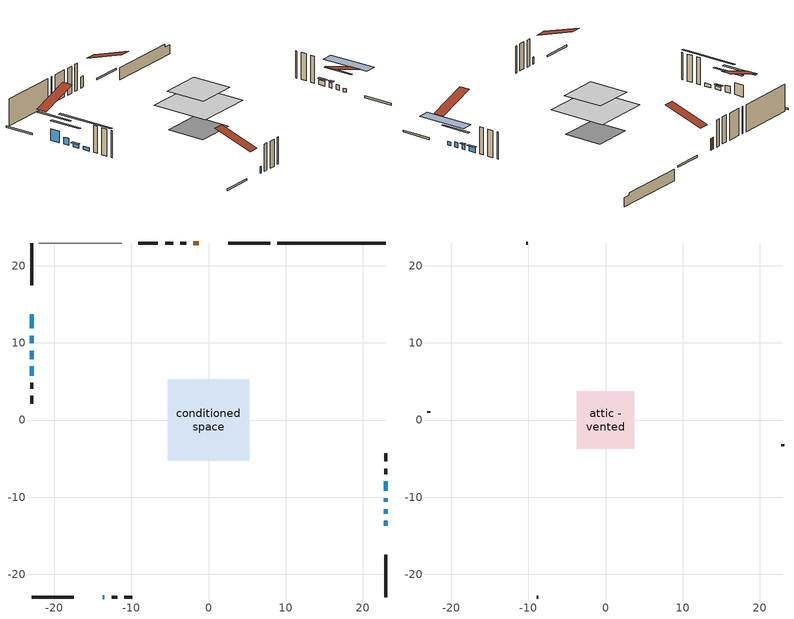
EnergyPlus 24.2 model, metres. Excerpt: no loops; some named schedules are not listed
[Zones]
conditioned space
 floor adiabatic (AdiabaticFloorConstruction): -5.3,-5.3 -5.3,5.3 5.3,5.3 5.3,-5.3 z2.97
 floor foundation (Slab1 construction): -3.55,-3.55 -3.55,3.55 3.55,3.55 3.55,-3.55 z-1.6
 wall outside (RimJoist1 construction): 7.99,22.94 2.53,22.94 / -22.94,-22.94 -17.48,-22.94 / -22.94,22.94 -22.94,17.48 / 22.94,-22.94 22.94,-17.48 z0.53:0.83
 wall outside (AdiabaticWallConstruction 1): -1.25,22.94 -1.98,22.94 z0.53:2.56
 wall outside (AdiabaticWallConstruction): -13.7,-22.94 -13.49,-22.94 / -22.94,10.94 -22.94,9.92 z0.53:1.75; 22.94,-13.7 22.94,-13.09 z0.53:1.14; 22.94,-12.16 22.94,-11.55 / 22.94,-10.62 22.94,-10.11 z0.53:1.45; -22.94,13.7 -22.94,11.87 z0.53:2.61; 22.94,-9.18 22.94,-7.96 z0.53:1.42; -22.94,9 -22.94,7.88 z0.53:1.12; -22.94,6.95 -22.94,5.73 z0.53:1.09
 wall outside (Wall1 construction): -2.91,22.94 -3.64,22.94 / -12.56,-22.94 -11.83,-22.94 / -22.94,4.8 -22.94,4.07 / 22.94,-7.04 22.94,-6.3 z0.53:5.41
 wall outside (Wall2 construction): -4.57,22.94 -5.63,22.94 / -10.9,-22.94 -9.85,-22.94 / -22.94,3.14 -22.94,2.08 / 22.94,-5.38 22.94,-4.32 z0.53:5.41
 wall foundation (FoundationWall1 construction): 8.92,22.94,-1.6 8.92,22.94,0.53 21.54,22.94,0.53 21.54,22.94,0.04 22.94,22.94,0.04 22.94,22.94,-1.6
 wall othersidecoefficients (Wall3 construction): -6.56,22.94 -9.13,22.94 z0.53:5.41
 wall adiabatic (Wall5 construction): -11.23,22.94 -22.01,22.94 z0.53:5.41
 window (WindowConstruction 7): -13.7,-22.94 -13.49,-22.94 z0.53:1.75
 window (WindowConstruction): 22.94,-13.7 22.94,-13.09 z0.53:1.14
 window (WindowConstruction 1): 22.94,-12.16 22.94,-11.55 z0.53:1.44
 window (WindowConstruction 2): -22.94,13.7 -22.94,11.87 z0.53:2.61
 window (WindowConstruction 3): -22.94,10.94 -22.94,9.93 z0.53:1.75
 window (WindowConstruction 4): 22.94,-10.62 22.94,-10.11 z0.53:1.44
 window (WindowConstruction 5): 22.94,-9.18 22.94,-7.96 z0.53:1.42
 window (WindowConstruction 6): -22.94,9 -22.94,7.88 z0.53:1.12
 window (WindowConstruction 8): -22.94,6.95 -22.94,5.73 z0.53:1.09
 door (Door): -1.25,22.94 -1.98,22.94 z0.53:2.56
 ceiling adiabatic (AdiabaticFloorConstruction): 5.3,-5.3 5.3,5.3 -5.3,5.3 -5.3,-5.3 z2.97
attic - vented
 floor to conditioned space (Floor1 construction Reversed): -3.74,-3.74 -3.74,3.74 3.74,3.74 3.74,-3.74 z5.41
 wall outside (Wall4 construction): -10.06,22.94 -10.3,22.94 / -8.92,-22.94 -8.69,-22.94 / -22.94,1.16 -22.94,0.92 / 22.94,-3.39 22.94,-3.16 z0.53:5.41
 roof outside (Roof1 construction): -0.32,22.94,5.41 -0.32,15.64,7.84 1.6,15.64,7.84 1.6,22.94,5.41; -14.63,-22.94,5.41 -14.63,-15.64,7.84 -16.55,-15.64,7.84 -16.55,-22.94,5.41; -22.94,14.63,5.41 -15.64,14.63,7.84 -15.64,16.55,7.84 -22.94,16.55,5.41; 22.94,-14.63,5.41 15.64,-14.63,7.84 15.64,-16.55,7.84 22.94,-16.55,5.41
shading: 22.94,-8.88 22.94,-17.91 25.07,-17.91 25.07,-8.88 z5.35; 22.94,-9.06 22.94,-14.65 23.35,-14.65 23.35,-9.06 z3.93; -22.94,9.38 -22.94,16.19 -23.35,16.19 -23.35,9.38 z5.1; -22.94,7.44 -22.94,13.43 -23.35,13.43 -23.35,7.44 z4.24; 22.94,-9.91 22.94,-10.82 23.35,-10.82 23.35,-9.91 z1.65; 22.94,-7.76 22.94,-9.38 23.35,-9.38 23.35,-7.76 z1.62; -22.94,7.68 -22.94,9.2 -23.35,9.2 -23.35,7.68 z1.32; -22.94,0.96 -22.94,11.72 -23.35,11.72 -23.35,0.96 z5.86
[Building]
Building 1: Terrain=Suburbs
[Site:Location]
Trenton AP_ON: Latitude {deg}=44.12; Longitude {deg}=-77.53; Time Zone {hr}=-5; Elevation {m}=86; Keep Site Location Information=Yes
[Site:GroundTemperature:Shallow]
3.8015, 1.8568, 1.70106, 2.62392, 6.3287, 10.0162, 13.2131, 15.2382, 15.4103, 13.7632, 10.6478, 7.07342
[Site:WaterMainsTemperature]
Calculation Method=Schedule; Temperature Schedule=mains temperature schedule
[Material] Roughness=Rough; Thermal Absorptance=0.9
Name | Thickness {m} | Conductivity {W/m-K} | Density {kg/m3} | Specific Heat {J/kg-K} | Solar Absorptance | Visible Absorptance
asphalt or fiberglass shingles | 0.00635 | 0.162714 | 1121.4 | 1465.45 | 0.4 | 0.4
ceiling loosefill ins | 0.0846667 | 0.0480833 | 16.02 | 1046.75 | 0.7 | 0.7
ceiling stud and cavity | 0.1397 | 0.107357 | 65.682 | 1177.47 | 0.7 | 0.7
concrete 4.0 in. | 0.1016 | 1.803125 | 2242.8 | 837.4 | 0.7 | 0.7
concrete 8.0 in. | 0.2032 | 1.803125 | 2242.8 | 837.4 | 0.7 | 0.7
door material | 0.04445 | 0.327969 | 512.64 | 1214.23 | 0.7 | 0.7
exterior vertical ins | 0.0316066 | 0.029427 | 32.04 | 1214.23 | 0.7 | 0.7
floor covering | 0.0127 | 0.0433444 | 54.468 | 1339.84 | 0.6 | 0.6
floor rigid ins; wall rigid ins | 0.512978 | 0.029427 | 32.04 | 1214.23 | 0.7 | 0.7
floor stud and cavity | 0.1397 | 1.75129 | 37.0049 | 1207.88 | 0.7 | 0.7
furniture material conditioned space 1 | 0.1524 | 0.115458 | 640.8 | 1214.23 | 0.6 | 0.6
gypsum board | 0.0127 | 0.160291 | 801 | 837.4 | 0.6 | 0.6
gypsum board 1 | 0.0127 | 0.160291 | 801 | 837.4 | 0.7 | 0.7
osb sheathing 0.5 in. | 0.0127 | 0.115458 | 512.64 | 1214.23 | 0.7 | 0.7
osb sheathing 0.5 in. 1 | 0.0127 | 0.115458 | 512.64 | 1214.23 | 0.4 | 0.4
osb sheathing 0.75 in. | 0.01905 | 0.115458 | 512.64 | 1214.23 | 0.7 | 0.7
osb sheathing 2.0 in. | 0.0508 | 0.115458 | 512.64 | 1214.23 | 0.7 | 0.7
rim joist stud and cavity | 0.0508 | 0.0285762 | 125.044 | 1163.47 | 0.6 | 0.6
slab rigid ins | 0.00176226 | 0.029427 | 32.04 | 1214.23 | 0.7 | 0.7
wall stud and cavity | 0.1397 | 0.0949025 | 139.0536 | 1170.24 | 0.7 | 0.7
wall stud and cavity 1 | 0.1397 | 0.0984349 | 139.0536 | 1170.24 | 0.7 | 0.7
wall stud and cavity 2 | 0.1397 | 0.101127 | 139.0536 | 1170.24 | 0.7 | 0.7
wall stud and cavity 3 | 0.0889 | 6.9971 | 50.32683 | 1063.81 | 0.6 | 0.6
wall stud and cavity 4 | 0.1397 | 0.0882965 | 139.0536 | 1170.24 | 0.7 | 0.7
wall stud and cavity 5 | 0.0889 | 0.380278 | 52.3479 | 1209.89 | 0.7 | 0.7
wall stud and cavity 6 | 0.0889 | 0.391764 | 83.0341 | 1211.67 | 0.7 | 0.7
wood siding | 0.0254 | 0.102417 | 544.68 | 1172.36 | 0.4 | 0.4
wood siding 1 | 0.00254 | 0.102417 | 544.68 | 1172.36 | 0.4 | 0.4
wood siding 2; wood siding 3; wood siding 4 | 0.0254 | 0.102417 | 544.68 | 1172.36 | 0.7 | 0.7
[WindowMaterial:SimpleGlazingSystem]
Name | U-Factor {W/m2-K} | Solar Heat Gain Coefficient
WindowMaterial | 3.00026 | 0.58
WindowMaterial 1 | 2.56248 | 0.57
WindowMaterial 2 | 2.97414 | 0.6
WindowMaterial 3 | 2.929848 | 0.66
WindowMaterial 4 | 2.59939 | 0.55
WindowMaterial 5 | 2.47504 | 0.61
WindowMaterial 6 | 2.552261 | 0.57
WindowMaterial 7 | 3.026374 | 0.54
WindowMaterial 8 | 2.97698 | 0.61
[Construction]
AdiabaticFloorConstruction: floor stud and cavity, floor rigid ins, osb sheathing 0.75 in., floor covering
AdiabaticWallConstruction: wood siding 3, wall rigid ins, wall stud and cavity 5, gypsum board
AdiabaticWallConstruction 1: wood siding 4, wall rigid ins, wall stud and cavity 5, gypsum board
Door: door material
Floor1 construction Reversed: gypsum board, ceiling stud and cavity, ceiling loosefill ins
FoundationWall1 construction: concrete 8.0 in., gypsum board 1
furniture construction conditioned space 1: furniture material conditioned space 1
PartitionWallConstruction: gypsum board, wall stud and cavity 6, gypsum board
RimJoist1 construction: wood siding 2, osb sheathing 2.0 in., rim joist stud and cavity
Roof1 construction: asphalt or fiberglass shingles
Slab1 construction: slab rigid ins, concrete 4.0 in.
Wall1 construction: wood siding, osb sheathing 0.5 in., wall stud and cavity, gypsum board
Wall2 construction: wood siding, osb sheathing 0.5 in., wall stud and cavity 1, gypsum board
Wall3 construction: osb sheathing 0.5 in. 1, wall stud and cavity 2, gypsum board
Wall4 construction: wood siding 1, wall stud and cavity 3
Wall5 construction: osb sheathing 0.5 in. 1, wall stud and cavity 4, gypsum board
WindowConstruction: WindowMaterial
WindowConstruction 1: WindowMaterial 1
WindowConstruction 2: WindowMaterial 2
WindowConstruction 3: WindowMaterial 3
WindowConstruction 4: WindowMaterial 4
WindowConstruction 5: WindowMaterial 5
WindowConstruction 6: WindowMaterial 6
WindowConstruction 7: WindowMaterial 7
WindowConstruction 8: WindowMaterial 8
[Zone] Multiplier=1; Part of Total Floor Area=Yes
Name | Volume {m3}
attic - vented | 22.134
conditioned space | 388.8
[Space]
Name | Zone | Volume {m3}
attic - vented 1 | attic - vented | 22.134
conditioned space 1 | conditioned space | 388.8
[ZoneInfiltration:EffectiveLeakageArea]
infil attic - vented 1: Zone or Space=attic - vented 1; Schedule=Always On Discrete; Effective Air Leakage Area {cm2}=2447.13; Stack Coefficient=0.000508194; Wind Coefficient=1.52312e-05
[ZoneMixing]
whole house fan mix: Zone or Space=attic - vented; Schedule=Always On Continuous; Design Flow Rate Calculation Method=Flow/Zone; Design Flow Rate {m3/s}=0; Source Zone or Space=conditioned space
[SurfaceProperty:ExposedFoundationPerimeter]
Slab1: Exposed Perimeter Calculation Method=TotalExposedPerimeter; Total Exposed Perimeter {m}=14.018
[SurfaceProperty:OtherSideCoefficients]
other non-freezing space: Combined Convective/Radiative Film Coefficient {W/m2-K}=8.35; Constant Temperature Coefficient=1; External Dry-Bulb Temperature Coefficient=0; Ground Temperature Coefficient=0; Wind Speed Coefficient=0; Zone Air Temperature Coefficient=0; Constant Temperature Schedule=other non-freezing space; Previous Other Side Temperature Coefficient=0
[InternalMass] Zone or ZoneList=conditioned space; Space or SpaceList=conditioned space 1
Name | Construction | Surface Area {m2}
furniture mass conditioned space 1 | furniture construction conditioned space 1 | 65.092
partition wall mass | PartitionWallConstruction | 162.73
[Lights]
interior lighting: Zone or ZoneList or Space or SpaceList=conditioned space 1; Schedule=interior lighting schedule; Design Level Calculation Method=LightingLevel; Lighting Level {W}=343.2; Return Air Fraction=0; Fraction Radiant=0.6; Fraction Visible=0.2; Fraction Replaceable=1
[People]
occupants: Zone or ZoneList or Space or SpaceList=conditioned space 1; Number of People Schedule=occupants schedule; Number of People Calculation Method=People; Number of People=3; Fraction Radiant=0.314171; Sensible Heat Fraction=0.56303; Activity Level Schedule=occupants activity schedule; Carbon Dioxide Generation Rate {m3/s-W}=0; Enable ASHRAE 55 Comfort Warnings=No; Mean Radiant Temperature Calculation Type=EnclosureAveraged
[ElectricEquipment] Zone or ZoneList or Space or SpaceList=conditioned space 1; Design Level Calculation Method=EquipmentLevel
Name | Schedule | Design Level {W} | Fraction Latent | Fraction Radiant | Fraction Lost
clothes dryer | clothes dryer schedule | 140.772 | 0.015 | 0.081 | 0.85
clothes washer | clothes washer schedule | 32.1985 | 0.03 | 0.162 | 0.7
cooking range | cooking range schedule | 208.969 | 0.08 | 0.432 | 0.2
dishwasher | dishwasher schedule | 66.8632 | 0.3 | 0.18 | 0.4
fridge | fridge schedule | 72.9452 | 0 | 0.6 | 0
mech vent bath fan 0 | mech vent bath fan 0 schedule | 50.2 | 0 | 0 | 1
mech vent bath fan 1 | mech vent bath fan 1 schedule | 50.2 | 0 | 0 | 1
mech vent house fan | mech vent house fan schedule | 0 | 0 | 0 | 1
mech vent house fan cfis | mech vent house fan cfis schedule | 0 | 0 | 0 | 0
mech vent range fan 0 | mech vent range fan 0 schedule | 57 | 0 | 0 | 1
misc plug loads | misc plug loads schedule | 494.7 | 0.045 | 0.513 | 0.1
whole house fan | Always On Discrete | 0 | 0 | 0 | 1
[OtherEquipment] Zone or ZoneList or Space or SpaceList=conditioned space 1; Design Level Calculation Method=EquipmentLevel
Name | Fuel Type | Schedule | Design Level {W} | Fraction Latent | Fraction Radiant | Fraction Lost
clothes dryer 1 | Electricity | clothes dryer schedule | 0 | 0.015 | 0.081 | 0.85
cooking range 1 | Electricity | cooking range schedule | 0 | 0.08 | 0.432 | 0.2
general water use latent | None | general water use schedule | 59.3978 | 1 | 0 | 0
general water use sensible | None | general water use schedule | -58.539 | 0 | 0.6 | 0
mech vent house fan latent load | None | Always On Discrete | 0 | 1 | 0 | 0
mech vent house fan sensible load | None | Always On Discrete | 0 | 0 | 0 | 0
water heater energy adjustment1 | NaturalGas | Always On Discrete | 0.01 | 0 | 0 | 1
[ZoneInfiltration:DesignFlowRate] Zone or ZoneList or Space or SpaceList=conditioned space 1; Schedule=Always On Discrete; Design Flow Rate Calculation Method=Flow/Zone; Design Flow Rate {m3/s}=0
infil flow; natural vent flow; whole house fan flow
[Foundation:Kiva]
Foundation Kiva 1: Initial Indoor Air Temperature {C}=18; Wall Height Above Grade {m}=0.530017; Wall Depth Below Slab {m}=0.2032; Custom Block Material Name 1=exterior vertical ins; Custom Block Depth 1 {m}=2.13; Custom Block X Position 1 {m}=0.2159; Custom Block Z Position 1 {m}=0
[Foundation:Kiva:Settings]
Soil Conductivity {W/m-K}=0.849921; Soil Density {kg/m3}=1842.3; Soil Specific Heat {J/kg-K}=418.7; Ground Solar Absorptivity=0.9; Ground Thermal Absorptivity=0.9; Ground Surface Roughness {m}=0.03; Far-Field Width {m}=40; Deep-Ground Boundary Condition=ZeroFlux; Deep-Ground Depth {m}=40; Minimum Cell Dimension {m}=0.2; Maximum Cell Growth Coefficient=3; Simulation Timestep=Timestep
[Exterior:Lights]
exterior lighting: Schedule=exterior lighting schedule; Design Level {W}=75.6
[Schedule:Constant]
Name | Hourly Value
Always On Continuous; mech vent house fan schedule; mech vent house fan cfis schedule; Always On Discrete | 1
other non-freezing space; fridge schedule | 0
occupants activity schedule | 117.228
[Schedule:Week:Daily]
interior lighting schedule Week Rule - Jan1-Jan27: interior lighting schedule day, interior lighting schedule day, interior lighting schedule day, interior lighting schedule day, interior lighting schedule day, interior lighting schedule day, interior lighting schedule day, interior lighting schedule default day, interior lighting schedule default day, interior lighting schedule default day, interior lighting schedule default day, interior lighting schedule default day
interior lighting schedule Week Rule - Jan28-Feb3: interior lighting schedule day, interior lighting schedule day, interior lighting schedule day, interior lighting schedule day, interior lighting schedule day 1, interior lighting schedule day 1, interior lighting schedule day 1, interior lighting schedule default day, interior lighting schedule default day, interior lighting schedule default day, interior lighting schedule default day, interior lighting schedule default day
interior lighting schedule Week Rule - Feb4-Feb24: interior lighting schedule day 1, interior lighting schedule day 1, interior lighting schedule day 1, interior lighting schedule day 1, interior lighting schedule day 1, interior lighting schedule day 1, interior lighting schedule day 1, interior lighting schedule default day, interior lighting schedule default day, interior lighting schedule default day, interior lighting schedule default day, interior lighting schedule default day
interior lighting schedule Week Rule - Feb25-Mar3: interior lighting schedule day 1, interior lighting schedule day 1, interior lighting schedule day 1, interior lighting schedule day 1, interior lighting schedule day 2, interior lighting schedule day 2, interior lighting schedule day 2, interior lighting schedule default day, interior lighting schedule default day, interior lighting schedule default day, interior lighting schedule default day, interior lighting schedule default day
interior lighting schedule Week Rule - Mar4-Mar31: interior lighting schedule day 2, interior lighting schedule day 2, interior lighting schedule day 2, interior lighting schedule day 2, interior lighting schedule day 2, interior lighting schedule day 2, interior lighting schedule day 2, interior lighting schedule default day, interior lighting schedule default day, interior lighting schedule default day, interior lighting schedule default day, interior lighting schedule default day
interior lighting schedule Week Rule - Apr1-Apr28: interior lighting schedule day 3, interior lighting schedule day 3, interior lighting schedule day 3, interior lighting schedule day 3, interior lighting schedule day 3, interior lighting schedule day 3, interior lighting schedule day 3, interior lighting schedule default day, interior lighting schedule default day, interior lighting schedule default day, interior lighting schedule default day, interior lighting schedule default day
interior lighting schedule Week Rule - Apr29-May5: interior lighting schedule day 3, interior lighting schedule day 3, interior lighting schedule day 4, interior lighting schedule day 4, interior lighting schedule day 4, interior lighting schedule day 4, interior lighting schedule day 4, interior lighting schedule default day, interior lighting schedule default day, interior lighting schedule default day, interior lighting schedule default day, interior lighting schedule default day
interior lighting schedule Week Rule - May6-May26: interior lighting schedule day 4, interior lighting schedule day 4, interior lighting schedule day 4, interior lighting schedule day 4, interior lighting schedule day 4, interior lighting schedule day 4, interior lighting schedule day 4, interior lighting schedule default day, interior lighting schedule default day, interior lighting schedule default day, interior lighting schedule default day, interior lighting schedule default day
interior lighting schedule Week Rule - May27-Jun2: interior lighting schedule day 4, interior lighting schedule day 4, interior lighting schedule day 4, interior lighting schedule day 4, interior lighting schedule day 4, interior lighting schedule day 5, interior lighting schedule day 5, interior lighting schedule default day, interior lighting schedule default day, interior lighting schedule default day, interior lighting schedule default day, interior lighting schedule default day
interior lighting schedule Week Rule - Jun3-Jun30: interior lighting schedule day 5, interior lighting schedule day 5, interior lighting schedule day 5, interior lighting schedule day 5, interior lighting schedule day 5, interior lighting schedule day 5, interior lighting schedule day 5, interior lighting schedule default day, interior lighting schedule default day, interior lighting schedule default day, interior lighting schedule default day, interior lighting schedule default day
interior lighting schedule Week Rule - Jul1-Jul28: interior lighting schedule day 6, interior lighting schedule day 6, interior lighting schedule day 6, interior lighting schedule day 6, interior lighting schedule day 6, interior lighting schedule day 6, interior lighting schedule day 6, interior lighting schedule default day, interior lighting schedule default day, interior lighting schedule default day, interior lighting schedule default day, interior lighting schedule default day
interior lighting schedule Week Rule - Jul29-Aug4: interior lighting schedule day 6, interior lighting schedule day 6, interior lighting schedule day 6, interior lighting schedule day 7, interior lighting schedule day 7, interior lighting schedule day 7, interior lighting schedule day 7, interior lighting schedule default day, interior lighting schedule default day, interior lighting schedule default day, interior lighting schedule default day, interior lighting schedule default day
interior lighting schedule Week Rule - Aug5-Aug25: interior lighting schedule day 7, interior lighting schedule day 7, interior lighting schedule day 7, interior lighting schedule day 7, interior lighting schedule day 7, interior lighting schedule day 7, interior lighting schedule day 7, interior lighting schedule default day, interior lighting schedule default day, interior lighting schedule default day, interior lighting schedule default day, interior lighting schedule default day
interior lighting schedule Week Rule - Aug26-Sep1: interior lighting schedule day 7, interior lighting schedule day 7, interior lighting schedule day 7, interior lighting schedule day 7, interior lighting schedule day 7, interior lighting schedule day 7, interior lighting schedule day 8, interior lighting schedule default day, interior lighting schedule default day, interior lighting schedule default day, interior lighting schedule default day, interior lighting schedule default day
interior lighting schedule Week Rule - Sep2-Sep29: interior lighting schedule day 8, interior lighting schedule day 8, interior lighting schedule day 8, interior lighting schedule day 8, interior lighting schedule day 8, interior lighting schedule day 8, interior lighting schedule day 8, interior lighting schedule default day, interior lighting schedule default day, interior lighting schedule default day, interior lighting schedule default day, interior lighting schedule default day
interior lighting schedule Week Rule - Sep30-Oct6: interior lighting schedule day 8, interior lighting schedule day 9, interior lighting schedule day 9, interior lighting schedule day 9, interior lighting schedule day 9, interior lighting schedule day 9, interior lighting schedule day 9, interior lighting schedule default day, interior lighting schedule default day, interior lighting schedule default day, interior lighting schedule default day, interior lighting schedule default day
interior lighting schedule Week Rule - Oct7-Oct27: interior lighting schedule day 9, interior lighting schedule day 9, interior lighting schedule day 9, interior lighting schedule day 9, interior lighting schedule day 9, interior lighting schedule day 9, interior lighting schedule day 9, interior lighting schedule default day, interior lighting schedule default day, interior lighting schedule default day, interior lighting schedule default day, interior lighting schedule default day
interior lighting schedule Week Rule - Oct28-Nov3: interior lighting schedule day 9, interior lighting schedule day 9, interior lighting schedule day 9, interior lighting schedule day 9, interior lighting schedule day 10, interior lighting schedule day 10, interior lighting schedule day 10, interior lighting schedule default day, interior lighting schedule default day, interior lighting schedule default day, interior lighting schedule default day, interior lighting schedule default day
interior lighting schedule Week Rule - Nov4-Nov24: interior lighting schedule day 10, interior lighting schedule day 10, interior lighting schedule day 10, interior lighting schedule day 10, interior lighting schedule day 10, interior lighting schedule day 10, interior lighting schedule day 10, interior lighting schedule default day, interior lighting schedule default day, interior lighting schedule default day, interior lighting schedule default day, interior lighting schedule default day
interior lighting schedule Week Rule - Nov25-Dec1: interior lighting schedule day 10, interior lighting schedule day 10, interior lighting schedule day 10, interior lighting schedule day 10, interior lighting schedule day 10, interior lighting schedule day 10, interior lighting schedule day 11, interior lighting schedule default day, interior lighting schedule default day, interior lighting schedule default day, interior lighting schedule default day, interior lighting schedule default day
interior lighting schedule Week Rule - Dec2-Dec31: interior lighting schedule day 11, interior lighting schedule day 11, interior lighting schedule day 11, interior lighting schedule day 11, interior lighting schedule day 11, interior lighting schedule day 11, interior lighting schedule day 11, interior lighting schedule default day, interior lighting schedule default day, interior lighting schedule default day, interior lighting schedule default day, interior lighting schedule default day
occupants schedule Week Rule - Jan1-Dec31: occupants schedule day, occupants schedule day, occupants schedule day, occupants schedule day, occupants schedule day, occupants schedule day, occupants schedule day, occupants schedule default day, occupants schedule default day, occupants schedule default day, occupants schedule default day, occupants schedule default day
clothes dryer schedule Week Rule - Jan1-Dec31: clothes dryer schedule day, clothes dryer schedule day, clothes dryer schedule day, clothes dryer schedule day, clothes dryer schedule day, clothes dryer schedule day, clothes dryer schedule day, clothes dryer schedule default day, clothes dryer schedule default day, clothes dryer schedule default day, clothes dryer schedule default day, clothes dryer schedule default day
clothes washer schedule Week Rule - Jan1-Dec31: clothes washer schedule day, clothes washer schedule day, clothes washer schedule day, clothes washer schedule day, clothes washer schedule day, clothes washer schedule day, clothes washer schedule day, clothes washer schedule default day, clothes washer schedule default day, clothes washer schedule default day, clothes washer schedule default day, clothes washer schedule default day
cooking range schedule Week Rule - Jan1-Dec31: cooking range schedule day, cooking range schedule day, cooking range schedule day, cooking range schedule day, cooking range schedule day, cooking range schedule day, cooking range schedule day, cooking range schedule default day, cooking range schedule default day, cooking range schedule default day, cooking range schedule default day, cooking range schedule default day
dishwasher schedule Week Rule - Jan1-Dec31: dishwasher schedule day, dishwasher schedule day, dishwasher schedule day, dishwasher schedule day, dishwasher schedule day, dishwasher schedule day, dishwasher schedule day, dishwasher schedule default day, dishwasher schedule default day, dishwasher schedule default day, dishwasher schedule default day, dishwasher schedule default day
mech vent bath fan 0 schedule Week Rule - Jan1-Dec31: mech vent bath fan 0 schedule day, mech vent bath fan 0 schedule day, mech vent bath fan 0 schedule day, mech vent bath fan 0 schedule day, mech vent bath fan 0 schedule day, mech vent bath fan 0 schedule day, mech vent bath fan 0 schedule day, mech vent bath fan 0 schedule default day, mech vent bath fan 0 schedule default day, mech vent bath fan 0 schedule default day, mech vent bath fan 0 schedule default day, mech vent bath fan 0 schedule default day
mech vent bath fan 1 schedule Week Rule - Jan1-Dec31: mech vent bath fan 1 schedule day, mech vent bath fan 1 schedule day, mech vent bath fan 1 schedule day, mech vent bath fan 1 schedule day, mech vent bath fan 1 schedule day, mech vent bath fan 1 schedule day, mech vent bath fan 1 schedule day, mech vent bath fan 1 schedule default day, mech vent bath fan 1 schedule default day, mech vent bath fan 1 schedule default day, mech vent bath fan 1 schedule default day, mech vent bath fan 1 schedule default day
mech vent range fan 0 schedule Week Rule - Jan1-Dec31: mech vent range fan 0 schedule day, mech vent range fan 0 schedule day, mech vent range fan 0 schedule day, mech vent range fan 0 schedule day, mech vent range fan 0 schedule day, mech vent range fan 0 schedule day, mech vent range fan 0 schedule day, mech vent range fan 0 schedule default day, mech vent range fan 0 schedule default day, mech vent range fan 0 schedule default day, mech vent range fan 0 schedule default day, mech vent range fan 0 schedule default day
misc plug loads schedule Week Rule - Jan1-Dec31: misc plug loads schedule day, misc plug loads schedule day, misc plug loads schedule day, misc plug loads schedule day, misc plug loads schedule day, misc plug loads schedule day, misc plug loads schedule day, misc plug loads schedule default day, misc plug loads schedule default day, misc plug loads schedule default day, misc plug loads schedule default day, misc plug loads schedule default day
general water use schedule Week Rule - Jan1-Dec31: general water use schedule day, general water use schedule day, general water use schedule day, general water use schedule day, general water use schedule day, general water use schedule day, general water use schedule day, general water use schedule default day, general water use schedule default day, general water use schedule default day, general water use schedule default day, general water use schedule default day
exterior lighting schedule Week Rule - Jan1-Jan27: exterior lighting schedule day, exterior lighting schedule day, exterior lighting schedule day, exterior lighting schedule day, exterior lighting schedule day, exterior lighting schedule day, exterior lighting schedule day, exterior lighting schedule default day, exterior lighting schedule default day, exterior lighting schedule default day, exterior lighting schedule default day, exterior lighting schedule default day
exterior lighting schedule Week Rule - Jan28-Feb3: exterior lighting schedule day, exterior lighting schedule day, exterior lighting schedule day, exterior lighting schedule day, exterior lighting schedule day 1, exterior lighting schedule day 1, exterior lighting schedule day 1, exterior lighting schedule default day, exterior lighting schedule default day, exterior lighting schedule default day, exterior lighting schedule default day, exterior lighting schedule default day
exterior lighting schedule Week Rule - Feb4-Feb24: exterior lighting schedule day 1, exterior lighting schedule day 1, exterior lighting schedule day 1, exterior lighting schedule day 1, exterior lighting schedule day 1, exterior lighting schedule day 1, exterior lighting schedule day 1, exterior lighting schedule default day, exterior lighting schedule default day, exterior lighting schedule default day, exterior lighting schedule default day, exterior lighting schedule default day
exterior lighting schedule Week Rule - Feb25-Mar3: exterior lighting schedule day 1, exterior lighting schedule day 1, exterior lighting schedule day 1, exterior lighting schedule day 1, exterior lighting schedule day 2, exterior lighting schedule day 2, exterior lighting schedule day 2, exterior lighting schedule default day, exterior lighting schedule default day, exterior lighting schedule default day, exterior lighting schedule default day, exterior lighting schedule default day
exterior lighting schedule Week Rule - Mar4-Mar31: exterior lighting schedule day 2, exterior lighting schedule day 2, exterior lighting schedule day 2, exterior lighting schedule day 2, exterior lighting schedule day 2, exterior lighting schedule day 2, exterior lighting schedule day 2, exterior lighting schedule default day, exterior lighting schedule default day, exterior lighting schedule default day, exterior lighting schedule default day, exterior lighting schedule default day
exterior lighting schedule Week Rule - Apr1-Apr28: exterior lighting schedule day 3, exterior lighting schedule day 3, exterior lighting schedule day 3, exterior lighting schedule day 3, exterior lighting schedule day 3, exterior lighting schedule day 3, exterior lighting schedule day 3, exterior lighting schedule default day, exterior lighting schedule default day, exterior lighting schedule default day, exterior lighting schedule default day, exterior lighting schedule default day
exterior lighting schedule Week Rule - Apr29-May5: exterior lighting schedule day 3, exterior lighting schedule day 3, exterior lighting schedule day 4, exterior lighting schedule day 4, exterior lighting schedule day 4, exterior lighting schedule day 4, exterior lighting schedule day 4, exterior lighting schedule default day, exterior lighting schedule default day, exterior lighting schedule default day, exterior lighting schedule default day, exterior lighting schedule default day
exterior lighting schedule Week Rule - May6-May26: exterior lighting schedule day 4, exterior lighting schedule day 4, exterior lighting schedule day 4, exterior lighting schedule day 4, exterior lighting schedule day 4, exterior lighting schedule day 4, exterior lighting schedule day 4, exterior lighting schedule default day, exterior lighting schedule default day, exterior lighting schedule default day, exterior lighting schedule default day, exterior lighting schedule default day
exterior lighting schedule Week Rule - May27-Jun2: exterior lighting schedule day 4, exterior lighting schedule day 4, exterior lighting schedule day 4, exterior lighting schedule day 4, exterior lighting schedule day 4, exterior lighting schedule day 5, exterior lighting schedule day 5, exterior lighting schedule default day, exterior lighting schedule default day, exterior lighting schedule default day, exterior lighting schedule default day, exterior lighting schedule default day
exterior lighting schedule Week Rule - Jun3-Jun30: exterior lighting schedule day 5, exterior lighting schedule day 5, exterior lighting schedule day 5, exterior lighting schedule day 5, exterior lighting schedule day 5, exterior lighting schedule day 5, exterior lighting schedule day 5, exterior lighting schedule default day, exterior lighting schedule default day, exterior lighting schedule default day, exterior lighting schedule default day, exterior lighting schedule default day
exterior lighting schedule Week Rule - Jul1-Jul28: exterior lighting schedule day 6, exterior lighting schedule day 6, exterior lighting schedule day 6, exterior lighting schedule day 6, exterior lighting schedule day 6, exterior lighting schedule day 6, exterior lighting schedule day 6, exterior lighting schedule default day, exterior lighting schedule default day, exterior lighting schedule default day, exterior lighting schedule default day, exterior lighting schedule default day
exterior lighting schedule Week Rule - Jul29-Aug4: exterior lighting schedule day 6, exterior lighting schedule day 6, exterior lighting schedule day 6, exterior lighting schedule day 7, exterior lighting schedule day 7, exterior lighting schedule day 7, exterior lighting schedule day 7, exterior lighting schedule default day, exterior lighting schedule default day, exterior lighting schedule default day, exterior lighting schedule default day, exterior lighting schedule default day
exterior lighting schedule Week Rule - Aug5-Aug25: exterior lighting schedule day 7, exterior lighting schedule day 7, exterior lighting schedule day 7, exterior lighting schedule day 7, exterior lighting schedule day 7, exterior lighting schedule day 7, exterior lighting schedule day 7, exterior lighting schedule default day, exterior lighting schedule default day, exterior lighting schedule default day, exterior lighting schedule default day, exterior lighting schedule default day
exterior lighting schedule Week Rule - Aug26-Sep1: exterior lighting schedule day 7, exterior lighting schedule day 7, exterior lighting schedule day 7, exterior lighting schedule day 7, exterior lighting schedule day 7, exterior lighting schedule day 7, exterior lighting schedule day 8, exterior lighting schedule default day, exterior lighting schedule default day, exterior lighting schedule default day, exterior lighting schedule default day, exterior lighting schedule default day
exterior lighting schedule Week Rule - Sep2-Sep29: exterior lighting schedule day 8, exterior lighting schedule day 8, exterior lighting schedule day 8, exterior lighting schedule day 8, exterior lighting schedule day 8, exterior lighting schedule day 8, exterior lighting schedule day 8, exterior lighting schedule default day, exterior lighting schedule default day, exterior lighting schedule default day, exterior lighting schedule default day, exterior lighting schedule default day
[Schedule:Year]
interior lighting schedule: interior lighting schedule Week Rule - Jan1-Jan27, 1, 1, 1, 27, interior lighting schedule Week Rule - Jan28-Feb3, 1, 28, 2, 3, interior lighting schedule Week Rule - Feb4-Feb24, 2, 4, 2, 24, interior lighting schedule Week Rule - Feb25-Mar3, 2, 25, 3, 3, interior lighting schedule Week Rule - Mar4-Mar31, 3, 4, 3, 31, interior lighting schedule Week Rule - Apr1-Apr28, 4, 1, 4, 28, interior lighting schedule Week Rule - Apr29-May5, 4, 29, 5, 5, interior lighting schedule Week Rule - May6-May26, 5, 6, 5, 26, interior lighting schedule Week Rule - May27-Jun2, 5, 27, 6, 2, interior lighting schedule Week Rule - Jun3-Jun30, 6, 3, 6, 30, interior lighting schedule Week Rule - Jul1-Jul28, 7, 1, 7, 28, interior lighting schedule Week Rule - Jul29-Aug4, 7, 29, 8, 4, interior lighting schedule Week Rule - Aug5-Aug25, 8, 5, 8, 25, interior lighting schedule Week Rule - Aug26-Sep1, 8, 26, 9, 1, interior lighting schedule Week Rule - Sep2-Sep29, 9, 2, 9, 29, interior lighting schedule Week Rule - Sep30-Oct6, 9, 30, 10, 6, interior lighting schedule Week Rule - Oct7-Oct27, 10, 7, 10, 27, interior lighting schedule Week Rule - Oct28-Nov3, 10, 28, 11, 3, interior lighting schedule Week Rule - Nov4-Nov24, 11, 4, 11, 24, interior lighting schedule Week Rule - Nov25-Dec1, 11, 25, 12, 1, interior lighting schedule Week Rule - Dec2-Dec31, 12, 2, 12, 31
occupants schedule: occupants schedule Week Rule - Jan1-Dec31, 1, 1, 12, 31
clothes dryer schedule: clothes dryer schedule Week Rule - Jan1-Dec31, 1, 1, 12, 31
clothes washer schedule: clothes washer schedule Week Rule - Jan1-Dec31, 1, 1, 12, 31
cooking range schedule: cooking range schedule Week Rule - Jan1-Dec31, 1, 1, 12, 31
dishwasher schedule: dishwasher schedule Week Rule - Jan1-Dec31, 1, 1, 12, 31
mech vent bath fan 0 schedule: mech vent bath fan 0 schedule Week Rule - Jan1-Dec31, 1, 1, 12, 31
mech vent bath fan 1 schedule: mech vent bath fan 1 schedule Week Rule - Jan1-Dec31, 1, 1, 12, 31
mech vent range fan 0 schedule: mech vent range fan 0 schedule Week Rule - Jan1-Dec31, 1, 1, 12, 31
misc plug loads schedule: misc plug loads schedule Week Rule - Jan1-Dec31, 1, 1, 12, 31
general water use schedule: general water use schedule Week Rule - Jan1-Dec31, 1, 1, 12, 31
exterior lighting schedule: exterior lighting schedule Week Rule - Jan1-Jan27, 1, 1, 1, 27, exterior lighting schedule Week Rule - Jan28-Feb3, 1, 28, 2, 3, exterior lighting schedule Week Rule - Feb4-Feb24, 2, 4, 2, 24, exterior lighting schedule Week Rule - Feb25-Mar3, 2, 25, 3, 3, exterior lighting schedule Week Rule - Mar4-Mar31, 3, 4, 3, 31, exterior lighting schedule Week Rule - Apr1-Apr28, 4, 1, 4, 28, exterior lighting schedule Week Rule - Apr29-May5, 4, 29, 5, 5, exterior lighting schedule Week Rule - May6-May26, 5, 6, 5, 26, exterior lighting schedule Week Rule - May27-Jun2, 5, 27, 6, 2, exterior lighting schedule Week Rule - Jun3-Jun30, 6, 3, 6, 30, exterior lighting schedule Week Rule - Jul1-Jul28, 7, 1, 7, 28, exterior lighting schedule Week Rule - Jul29-Aug4, 7, 29, 8, 4, exterior lighting schedule Week Rule - Aug5-Aug25, 8, 5, 8, 25, exterior lighting schedule Week Rule - Aug26-Sep1, 8, 26, 9, 1, exterior lighting schedule Week Rule - Sep2-Sep29, 9, 2, 9, 29, exterior lighting schedule Week Rule - Sep30-Oct6, 9, 30, 10, 6, exterior lighting schedule Week Rule - Oct7-Oct27, 10, 7, 10, 27, exterior lighting schedule Week Rule - Oct28-Nov3, 10, 28, 11, 3, exterior lighting schedule Week Rule - Nov4-Nov24, 11, 4, 11, 24, exterior lighting schedule Week Rule - Nov25-Dec1, 11, 25, 12, 1, exterior lighting schedule Week Rule - Dec2-Dec31, 12, 2, 12, 31
[Schedule:Compact]
mains temperature schedule: Through: 01/01, For: AllDays, Until: 24:00, 7.86667, Through: 01/02, For: AllDays, Until: 24:00, 7.8, Through: 01/03, For: AllDays, Until: 24:00, 7.735, Through: 01/04, For: AllDays, Until: 24:00, 7.67111, Through: 01/05, For: AllDays, Until: 24:00, 7.60778, Through: 01/06, For: AllDays, Until: 24:00, 7.54611, Through: 01/07, For: AllDays, Until: 24:00, 7.48611, Through: 01/08, For: AllDays, Until: 24:00, 7.42667, Through: 01/09, For: AllDays, Until: 24:00, 7.36889, Through: 01/10, For: AllDays, Until: 24:00, 7.31222, Through: 01/11, For: AllDays, Until: 24:00, 7.25722, Through: 01/12, For: AllDays, Until: 24:00, 7.20333, Through: 01/13, For: AllDays, Until: 24:00, 7.15056, Through: 01/14, For: AllDays, Until: 24:00, 7.09944, Through: 01/15, For: AllDays, Until: 24:00, 7.04944, Through: 01/16, For: AllDays, Until: 24:00, 7.00111, Through: 01/17, For: AllDays, Until: 24:00, 6.95389, Through: 01/18, For: AllDays, Until: 24:00, 6.90778, Through: 01/19, For: AllDays, Until: 24:00, 6.86389, Through: 01/20, For: AllDays, Until: 24:00, 6.82111, Through: 01/21, For: AllDays, Until: 24:00, 6.77944, Through: 01/22, For: AllDays, Until: 24:00, 6.73944, Through: 01/23, For: AllDays, Until: 24:00, 6.70111, Through: 01/24, For: AllDays, Until: 24:00, 6.66444, Through: 01/25, For: AllDays, Until: 24:00, 6.62889, Through: 01/26, For: AllDays, Until: 24:00, 6.595, Through: 01/27, For: AllDays, Until: 24:00, 6.56222, Through: 01/28, For: AllDays, Until: 24:00, 6.53167, Through: 01/29, For: AllDays, Until: 24:00, 6.50222, Through: 01/30, For: AllDays, Until: 24:00, 6.47444, Through: 01/31, For: AllDays, Until: 24:00, 6.44833, Through: 02/01, For: AllDays, Until: 24:00, 6.42333, Through: 02/02, For: AllDays, Until: 24:00, 6.40056, Through: 02/03, For: AllDays, Until: 24:00, 6.37889, Through: 02/04, For: AllDays, Until: 24:00, 6.35889, Through: 02/05, For: AllDays, Until: 24:00, 6.34056, Through: 02/06, For: AllDays, Until: 24:00, 6.32389, Through: 02/07, For: AllDays, Until: 24:00, 6.30833, Through: 02/08, For: AllDays, Until: 24:00, 6.295, Through: 02/09, For: AllDays, Until: 24:00, 6.28278, Through: 02/10, For: AllDays, Until: 24:00, 6.27278, Through: 02/11, For: AllDays, Until: 24:00, 6.26389, Through: 02/12, For: AllDays, Until: 24:00, 6.25667, Through: 02/13, For: AllDays, Until: 24:00, 6.25111, Through: 02/14, For: AllDays, Until: 24:00, 6.24722, Through: 02/15, For: AllDays, Until: 24:00, 6.245, Through: 02/16, For: AllDays, Until: 24:00, 6.24444, Through: 02/17, For: AllDays, Until: 24:00, 6.24556, Through: 02/18, For: AllDays, Until: 24:00, 6.24778, Through: 02/19, For: AllDays, Until: 24:00, 6.25222, Through: 02/20, For: AllDays, Until: 24:00, 6.25778, Through: 02/21, For: AllDays, Until: 24:00, 6.26556, Through: 02/22, For: AllDays, Until: 24:00, 6.27444, Through: 02/23, For: AllDays, Until: 24:00, 6.285, Through: 02/24, For: AllDays, Until: 24:00, 6.29778, Through: 02/25, For: AllDays, Until: 24:00, 6.31167, Through: 02/26, For: AllDays, Until: 24:00, 6.32722, Through: 02/27, For: AllDays, Until: 24:00, 6.34389, Through: 02/28, For: AllDays, Until: 24:00, 6.36278, Through: 03/01, For: AllDays, Until: 24:00, 6.38333, Through: 03/02, For: AllDays, Until: 24:00, 6.405, Through: 03/03, For: AllDays, Until: 24:00, 6.42833, Through: 03/04, For: AllDays, Until: 24:00, 6.45333, Through: 03/05, For: AllDays, Until: 24:00, 6.48, Through: 03/06, For: AllDays, Until: 24:00, 6.50833, Through: 03/07, For: AllDays, Until: 24:00, 6.53778, Through: 03/08, For: AllDays, Until: 24:00, 6.56889, Through: 03/09, For: AllDays, Until: 24:00, 6.60167, Through: 03/10, For: AllDays, Until: 24:00, 6.63611, Through: 03/11, For: AllDays, Until: 24:00, 6.67167, Through: 03/12, For: AllDays, Until: 24:00, 6.70889, Through: 03/13, For: AllDays, Until: 24:00, 6.74778, Through: 03/14, For: AllDays, Until: 24:00, 6.78778, Through: 03/15, For: AllDays, Until: 24:00, 6.82944, Through: 03/16, For: AllDays, Until: 24:00, 6.87278, Through: 03/17, For: AllDays, Until: 24:00, 6.91722, Through: 03/18, For: AllDays, Until: 24:00, 6.96333, Through: 03/19, For: AllDays, Until: 24:00, 7.01056, Through: 03/20, For: AllDays, Until: 24:00, 7.05944, Through: 03/21, For: AllDays, Until: 24:00, 7.11, Through: 03/22, For: AllDays, Until: 24:00, 7.16111, Through: 03/23, For: AllDays, Until: 24:00, 7.21444, Through: 03/24, For: AllDays, Until: 24:00, 7.26833, Through: 03/25, For: AllDays, Until: 24:00, 7.32389, Through: 03/26, For: AllDays, Until: 24:00, 7.38111, Through: 03/27, For: AllDays, Until: 24:00, 7.43889, Through: 03/28, For: AllDays, Until: 24:00, 7.49833, Through: 03/29, For: AllDays, Until: 24:00, 7.55889, Through: 03/30, For: AllDays, Until: 24:00, 7.62111, Through: 03/31, For: AllDays, Until: 24:00, 7.68389, Through: 04/01, For: AllDays, Until: 24:00, 7.74833, Through: 04/02, For: AllDays, Until: 24:00, 7.81389, Through: 04/03, For: AllDays, Until: 24:00, 7.88056, Through: 04/04, For: AllDays, Until: 24:00, 7.94833, Through: 04/05, For: AllDays, Until: 24:00, 8.01722, Through: 04/06, For: AllDays, Until: 24:00, 8.08722, Through: 04/07, For: AllDays, Until: 24:00, 8.15833, Through: 04/08, For: AllDays, Until: 24:00, 8.23056, Through: 04/09, For: AllDays, Until: 24:00, 8.30333, Through: 04/10, For: AllDays, Until: 24:00, 8.37778, Through: 04/11, For: AllDays, Until: 24:00, 8.45278, Through: 04/12, For: AllDays, Until: 24:00, 8.52889, Through: 04/13, For: AllDays, Until: 24:00, 8.60611, Through: 04/14, For: AllDays, Until: 24:00, 8.68389, Through: 04/15, For: AllDays, Until: 24:00, 8.76278, Through: 04/16, For: AllDays, Until: 24:00, 8.84278, Through: 04/17, For: AllDays, Until: 24:00, 8.92333, Through: 04/18, For: AllDays, Until: 24:00, 9.005, Through: 04/19, For: AllDays, Until: 24:00, 9.08722, Through: 04/20, For: AllDays, Until: 24:00, 9.17, Through: 04/21, For: AllDays, Until: 24:00, 9.25389, Through: 04/22, For: AllDays, Until: 24:00, 9.33833, Through: 04/23, For: AllDays, Until: 24:00, 9.42389, Through: 04/24, For: AllDays, Until: 24:00, 9.51, Through: 04/25, For: AllDays, Until: 24:00, 9.59611, Through: 04/26, For: AllDays, Until: 24:00, 9.68333, Through: 04/27, For: AllDays, Until: 24:00, 9.77111, Through: 04/28, For: AllDays, Until: 24:00, 9.86, Through: 04/29, For: AllDays, Until: 24:00, 9.94889, Through: 04/30, For: AllDays, Until: 24:00, 10.0383, Through: 05/01, For: AllDays, Until: 24:00, 10.1283, Through: 05/02, For: AllDays, Until: 24:00, 10.2189, Through: 05/03, For: AllDays, Until: 24:00, 10.3094, Through: 05/04, For: AllDays, Until: 24:00, 10.4006, Through: 05/05, For: AllDays, Until: 24:00, 10.4928, Through: 05/06, For: AllDays, Until: 24:00, 10.5844, Through: 05/07, For: AllDays, Until: 24:00, 10.6772, Through: 05/08, For: AllDays, Until: 24:00, 10.7694, Through: 05/09, For: AllDays, Until: 24:00, 10.8628, Through: 05/10, For: AllDays, Until: 24:00, 10.9561, Through: 05/11, For: AllDays, Until: 24:00, 11.0494, Through: 05/12, For: AllDays, Until: 24:00, 11.1433, Through: 05/13, For: AllDays, Until: 24:00, 11.2372, Through: 05/14, For: AllDays, Until: 24:00, 11.3311, Through: 05/15, For: AllDays, Until: 24:00, 11.425, Through: 05/16, For: AllDays, Until: 24:00, 11.5194, Through: 05/17, For: AllDays, Until: 24:00, 11.6133, Through: 05/18, For: AllDays, Until: 24:00, 11.7078, Through: 05/19, For: AllDays, Until: 24:00, 11.8022, Through: 05/20, For: AllDays, Until: 24:00, 11.8967, Through: 05/21, For: AllDays, Until: 24:00, 11.9906, Through: 05/22, For: AllDays, Until: 24:00, 12.085, Through: 05/23, For: AllDays, Until: 24:00, 12.1789, Through: 05/24, For: AllDays, Until: 24:00, 12.2728, Through: 05/25, For: AllDays, Until: 24:00, 12.3667, Through: 05/26, For: AllDays, Until: 24:00, 12.46, Through: 05/27, For: AllDays, Until: 24:00, 12.5533, Through: 05/28, For: AllDays, Until: 24:00, 12.6467, Through: 05/29, For: AllDays, Until: 24:00, 12.7394, Through: 05/30, For: AllDays, Until: 24:00, 12.8317, Through: 05/31, For: AllDays, Until: 24:00, 12.9239, Through: 06/01, For: AllDays, Until: 24:00, 13.0161, Through: 06/02, For: AllDays, Until: 24:00, 13.1072, Through: 06/03, For: AllDays, Until: 24:00, 13.1983, Through: 06/04, For: AllDays, Until: 24:00, 13.2889, Through: 06/05, For: AllDays, Until: 24:00, 13.3789, Through: 06/06, For: AllDays, Until: 24:00, 13.4689, Through: 06/07, For: AllDays, Until: 24:00, 13.5578, Through: 06/08, For: AllDays, Until: 24:00, 13.6467, Through: 06/09, For: AllDays, Until: 24:00, 13.7344, Through: 06/10, For: AllDays, Until: 24:00, 13.8217, Through: 06/11, For: AllDays, Until: 24:00, 13.9089, Through: 06/12, For: AllDays, Until: 24:00, 13.995, Through: 06/13, For: AllDays, Until: 24:00, 14.0806, Through: 06/14, For: AllDays, Until: 24:00, 14.165, Through: 06/15, For: AllDays, Until: 24:00, 14.2494, Through: 06/16, For: AllDays, Until: 24:00, 14.3328, Through: 06/17, For: AllDays, Until: 24:00, 14.415, Through: 06/18, For: AllDays, Until: 24:00, 14.4967, Through: 06/19, For: AllDays, Until: 24:00, 14.5778, Through: 06/20, For: AllDays, Until: 24:00, 14.6578, Through: 06/21, For: AllDays, Until: 24:00, 14.7372, Through: 06/22, For: AllDays, Until: 24:00, 14.8156, Through: 06/23, For: AllDays, Until: 24:00, 14.8928, Through: 06/24, For: AllDays, Until: 24:00, 14.9694, Through: 06/25, For: AllDays, Until: 24:00, 15.045, Through: 06/26, For: AllDays, Until: 24:00, 15.1194, Through: 06/27, For: AllDays, Until: 24:00, 15.1928, Through: 06/28, For: AllDays, Until: 24:00, 15.2656, Through: 06/29, For: AllDays, Until: 24:00, 15.3367, Through: 06/30, For: AllDays, Until: 24:00, 15.4072, Through: 07/01, For: AllDays, Until: 24:00, 15.4767, Through: 07/02, For: AllDays, Until: 24:00, 15.5444, Through: 07/03, For: AllDays, Until: 24:00, 15.6117, Through: 07/04, For: AllDays, Until: 24:00, 15.6778, Through: 07/05, For: AllDays, Until: 24:00, 15.7422, Through: 07/06, For: AllDays, Until: 24:00, 15.8056, Through: 07/07, For: AllDays, Until: 24:00, 15.8683, Through: 07/08, For: AllDays, Until: 24:00, 15.9294, Through: 07/09, For: AllDays, Until: 24:00, 15.9889, Through: 07/10, For: AllDays, Until: 24:00, 16.0478, Through: 07/11, For: AllDays, Until: 24:00, 16.105, Through: 07/12, For: AllDays, Until: 24:00, 16.1611, Through: 07/13, For: AllDays, Until: 24:00, 16.2156, Through: 07/14, For: AllDays, Until: 24:00, 16.2689, Through: 07/15, For: AllDays, Until: 24:00, 16.3211, Through: 07/16, For: AllDays, Until: 24:00, 16.3717, Through: 07/17, For: AllDays, Until: 24:00, 16.4211, Through: 07/18, For: AllDays, Until: 24:00, 16.4689, Through: 07/19, For: AllDays, Until: 24:00, 16.5156, Through: 07/20, For: AllDays, Until: 24:00, 16.5606, Through: 07/21, For: AllDays, Until: 24:00, 16.6039, Through: 07/22, For: AllDays, Until: 24:00, 16.6461, Through: 07/23, For: AllDays, Until: 24:00, 16.6867, Through: 07/24, For: AllDays, Until: 24:00, 16.7261, Through: 07/25, For: AllDays, Until: 24:00, 16.7639, Through: 07/26, For: AllDays, Until: 24:00, 16.8, Through: 07/27, For: AllDays, Until: 24:00, 16.835, Through: 07/28, For: AllDays, Until: 24:00, 16.8683, Through: 07/29, For: AllDays, Until: 24:00, 16.9, Through: 07/30, For: AllDays, Until: 24:00, 16.9306, Through: 07/31, For: AllDays, Until: 24:00, 16.9589, Through: 08/01, For: AllDays, Until: 24:00, 16.9861, Through: 08/02, For: AllDays, Until: 24:00, 17.0117, Through: 08/03, For: AllDays, Until: 24:00, 17.0356, Through: 08/04, For: AllDays, Until: 24:00, 17.0583, Through: 08/05, For: AllDays, Until: 24:00, 17.0789, Through: 08/06, For: AllDays, Until: 24:00, 17.0983, Through: 08/07, For: AllDays, Until: 24:00, 17.1161, Through: 08/08, For: AllDays, Until: 24:00, 17.1317, Through: 08/09, For: AllDays, Until: 24:00, 17.1461, Through: 08/10, For: AllDays, Until: 24:00, 17.1594, Through: 08/11, For: AllDays, Until: 24:00, 17.1706, Through: 08/12, For: AllDays, Until: 24:00, 17.18, Through: 08/13, For: AllDays, Until: 24:00, 17.1883, Through: 08/14, For: AllDays, Until: 24:00, 17.1944, Through: 08/15, For: AllDays, Until: 24:00, 17.1994, Through: 08/16, For: AllDays, Until: 24:00, 17.2028, Through: 08/17, For: AllDays, Until: 24:00, 17.2039, Through: 08/18, For: AllDays, Until: 24:00, 17.2039, Through: 08/19, For: AllDays, Until: 24:00, 17.2022, Through: 08/20, For: AllDays, Until: 24:00, 17.1989, Through: 08/21, For: AllDays, Until: 24:00, 17.1939, Through: 08/22, For: AllDays, Until: 24:00, 17.1872, Through: 08/23, For: AllDays, Until: 24:00, 17.1794, Through: 08/24, For: AllDays, Until: 24:00, 17.1694, Through: 08/25, For: AllDays, Until: 24:00, 17.1583, Through: 08/26, For: AllDays, Until: 24:00, 17.145, Through: 08/27, For: AllDays, Until: 24:00, 17.1306, Through: 08/28, For: AllDays, Until: 24:00, 17.1144, Through: 08/29, For: AllDays, Until: 24:00, 17.0967, Through: 08/30, For: AllDays, Until: 24:00, 17.0772, Through: 08/31, For: AllDays, Until: 24:00, 17.0561, Through: 09/01, For: AllDays, Until: 24:00, 17.0333, Through: 09/02, For: AllDays, Until: 24:00, 17.0094, Through: 09/03, For: AllDays, Until: 24:00, 16.9833, Through: 09/04, For: AllDays, Until: 24:00, 16.9561, Through: 09/05, For: AllDays, Until: 24:00, 16.9272, Through: 09/06, For: AllDays, Until: 24:00, 16.8972, Through: 09/07, For: AllDays, Until: 24:00, 16.865, Through: 09/08, For: AllDays, Until: 24:00, 16.8317, Through: 09/09, For: AllDays, Until: 24:00, 16.7967, Through: 09/10, For: AllDays, Until: 24:00, 16.7606, Through: 09/11, For: AllDays, Until: 24:00, 16.7228, Through: 09/12, For: AllDays, Until: 24:00, 16.6833, Through: 09/13, For: AllDays, Until: 24:00, 16.6422, Through: 09/14, For: AllDays, Until: 24:00, 16.6, Through: 09/15, For: AllDays, Until: 24:00, 16.5561, Through: 09/16, For: AllDays, Until: 24:00, 16.5111, Through: 09/17, For: AllDays, Until: 24:00, 16.4644, Through: 09/18, For: AllDays, Until: 24:00, 16.4161, Through: 09/19, For: AllDays, Until: 24:00, 16.3667, Through: 09/20, For: AllDays, Until: 24:00, 16.3161, Through: 09/21, For: AllDays, Until: 24:00, 16.2639, Through: 09/22, For: AllDays, Until: 24:00, 16.2106, Through: 09/23, For: AllDays, Until: 24:00, 16.1556, Through: 09/24, For: AllDays, Until: 24:00, 16.0994, Through: 09/25, For: AllDays, Until: 24:00, 16.0422, Through: 09/26, For: AllDays, Until: 24:00, 15.9833, Through: 09/27, For: AllDays, Until: 24:00, 15.9233, Through: 09/28, For: AllDays, Until: 24:00, 15.8622, Through: 09/29, For: AllDays, Until: 24:00, 15.8, Through: 09/30, For: AllDays, Until: 24:00, 15.7361, Through: 10/01, For: AllDays, Until: 24:00, 15.6711, Through: 10/02, For: AllDays, Until: 24:00, 15.605, Through: 10/03, For: AllDays, Until: 24:00, 15.5383, Through: 10/04, For: AllDays, Until: 24:00, 15.47, Through: 10/05, For: AllDays, Until: 24:00, 15.4006, Through: 10/06, For: AllDays, Until: 24:00, 15.33, Through: 10/07, For: AllDays, Until: 24:00, 15.2583, Through: 10/08, For: AllDays, Until: 24:00, 15.1861, Through: 10/09, For: AllDays, Until: 24:00, 15.1122, Through: 10/10, For: AllDays, Until: 24:00, 15.0378, Through: 10/11, For: AllDays, Until: 24:00, 14.9622, Through: 10/12, For: AllDays, Until: 24:00, 14.8856, Through: 10/13, For: AllDays, Until: 24:00, 14.8078, Through: 10/14, For: AllDays, Until: 24:00, 14.7294, Through: 10/15, For: AllDays, Until: 24:00, 14.65, Through: 10/16, For: AllDays, Until: 24:00, 14.57, Through: 10/17, For: AllDays, Until: 24:00, 14.4889, Through: 10/18, For: AllDays, Until: 24:00, 14.4072, Through: 10/19, For: AllDays, Until: 24:00, 14.3244, Through: 10/20, For: AllDays, Until: 24:00, 14.2411, Through: 10/21, For: AllDays, Until: 24:00, 14.1572, Through: 10/22, For: AllDays, Until: 24:00, 14.0722, Through: 10/23, For: AllDays, Until: 24:00, 13.9867, Through: 10/24, For: AllDays, Until: 24:00, 13.9006, Through: 10/25, For: AllDays, Until: 24:00, 13.8133, Through: 10/26, For: AllDays, Until: 24:00, 13.7261, Through: 10/27, For: AllDays, Until: 24:00, 13.6378, Through: 10/28, For: AllDays, Until: 24:00, 13.5494, Through: 10/29, For: AllDays, Until: 24:00, 13.46, Through: 10/30, For: AllDays, Until: 24:00, 13.3706, Through: 10/31, For: AllDays, Until: 24:00, 13.2806, Through: 11/01, For: AllDays, Until: 24:00, 13.1894, Through: 11/02, For: AllDays, Until: 24:00, 13.0983, Through: 11/03, For: AllDays, Until: 24:00, 13.0072, Through: 11/04, For: AllDays, Until: 24:00, 12.915, Through: 11/05, For: AllDays, Until: 24:00, 12.8228, Through: 11/06, For: AllDays, Until: 24:00, 12.7306, Through: 11/07, For: AllDays, Until: 24:00, 12.6378, Through: 11/08, For: AllDays, Until: 24:00, 12.5444, Through: 11/09, For: AllDays, Until: 24:00, 12.4511, Through: 11/10, For: AllDays, Until: 24:00, 12.3578, Through: 11/11, For: AllDays, Until: 24:00, 12.2639, Through: 11/12, For: AllDays, Until: 24:00, 12.17, Through: 11/13, For: AllDays, Until: 24:00, 12.0756, Through: 11/14, For: AllDays, Until: 24:00, 11.9817, Through: 11/15, For: AllDays, Until: 24:00, 11.8872, Through: 11/16, For: AllDays, Until: 24:00, 11.7933, Through: 11/17, For: AllDays, Until: 24:00, 11.6989, Through: 11/18, For: AllDays, Until: 24:00, 11.6044, Through: 11/19, For: AllDays, Until: 24:00, 11.51, Through: 11/20, For: AllDays, Until: 24:00, 11.4161, Through: 11/21, For: AllDays, Until: 24:00, 11.3222, Through: 11/22, For: AllDays, Until: 24:00, 11.2278, Through: 11/23, For: AllDays, Until: 24:00, 11.1339, Through: 11/24, For: AllDays, Until: 24:00, 11.0406, Through: 11/25, For: AllDays, Until: 24:00, 10.9472, Through: 11/26, For: AllDays, Until: 24:00, 10.8539, Through: 11/27, For: AllDays, Until: 24:00, 10.7606, Through: 11/28, For: AllDays, Until: 24:00, 10.6683, Through: 11/29, For: AllDays, Until: 24:00, 10.5756, Through: 11/30, For: AllDays, Until: 24:00, 10.4839, Through: 12/01, For: AllDays, Until: 24:00, 10.3922, Through: 12/02, For: AllDays, Until: 24:00, 10.3006, Through: 12/03, For: AllDays, Until: 24:00, 10.21, Through: 12/04, For: AllDays, Until: 24:00, 10.1194, Through: 12/05, For: AllDays, Until: 24:00, 10.0294, Through: 12/06, For: AllDays, Until: 24:00, 9.94, Through: 12/07, For: AllDays, Until: 24:00, 9.85111, Through: 12/08, For: AllDays, Until: 24:00, 9.76278, Through: 12/09, For: AllDays, Until: 24:00, 9.675, Through: 12/10, For: AllDays, Until: 24:00, 9.58778, Through: 12/11, For: AllDays, Until: 24:00, 9.50167, Through: 12/12, For: AllDays, Until: 24:00, 9.41556, Through: 12/13, For: AllDays, Until: 24:00, 9.33056, Through: 12/14, For: AllDays, Until: 24:00, 9.24611, Through: 12/15, For: AllDays, Until: 24:00, 9.16222, Through: 12/16, For: AllDays, Until: 24:00, 9.07944, Through: 12/17, For: AllDays, Until: 24:00, 8.99722, Through: 12/18, For: AllDays, Until: 24:00, 8.91556, Through: 12/19, For: AllDays, Until: 24:00, 8.835, Through: 12/20, For: AllDays, Until: 24:00, 8.75556, Through: 12/21, For: AllDays, Until: 24:00, 8.67667, Through: 12/22, For: AllDays, Until: 24:00, 8.59889, Through: 12/23, For: AllDays, Until: 24:00, 8.52167, Through: 12/24, For: AllDays, Until: 24:00, 8.44556, Through: 12/25, For: AllDays, Until: 24:00, 8.37056, Through: 12/26, For: AllDays, Until: 24:00, 8.29667, Through: 12/27, For: AllDays, Until: 24:00, 8.22333, Through: 12/28, For: AllDays, Until: 24:00, 8.15111, Through: 12/29, For: AllDays, Until: 24:00, 8.08056, Through: 12/30, For: AllDays, Until: 24:00, 8.01056, Through: 12/31, For: AllDays, Until: 24:00, 7.94167
